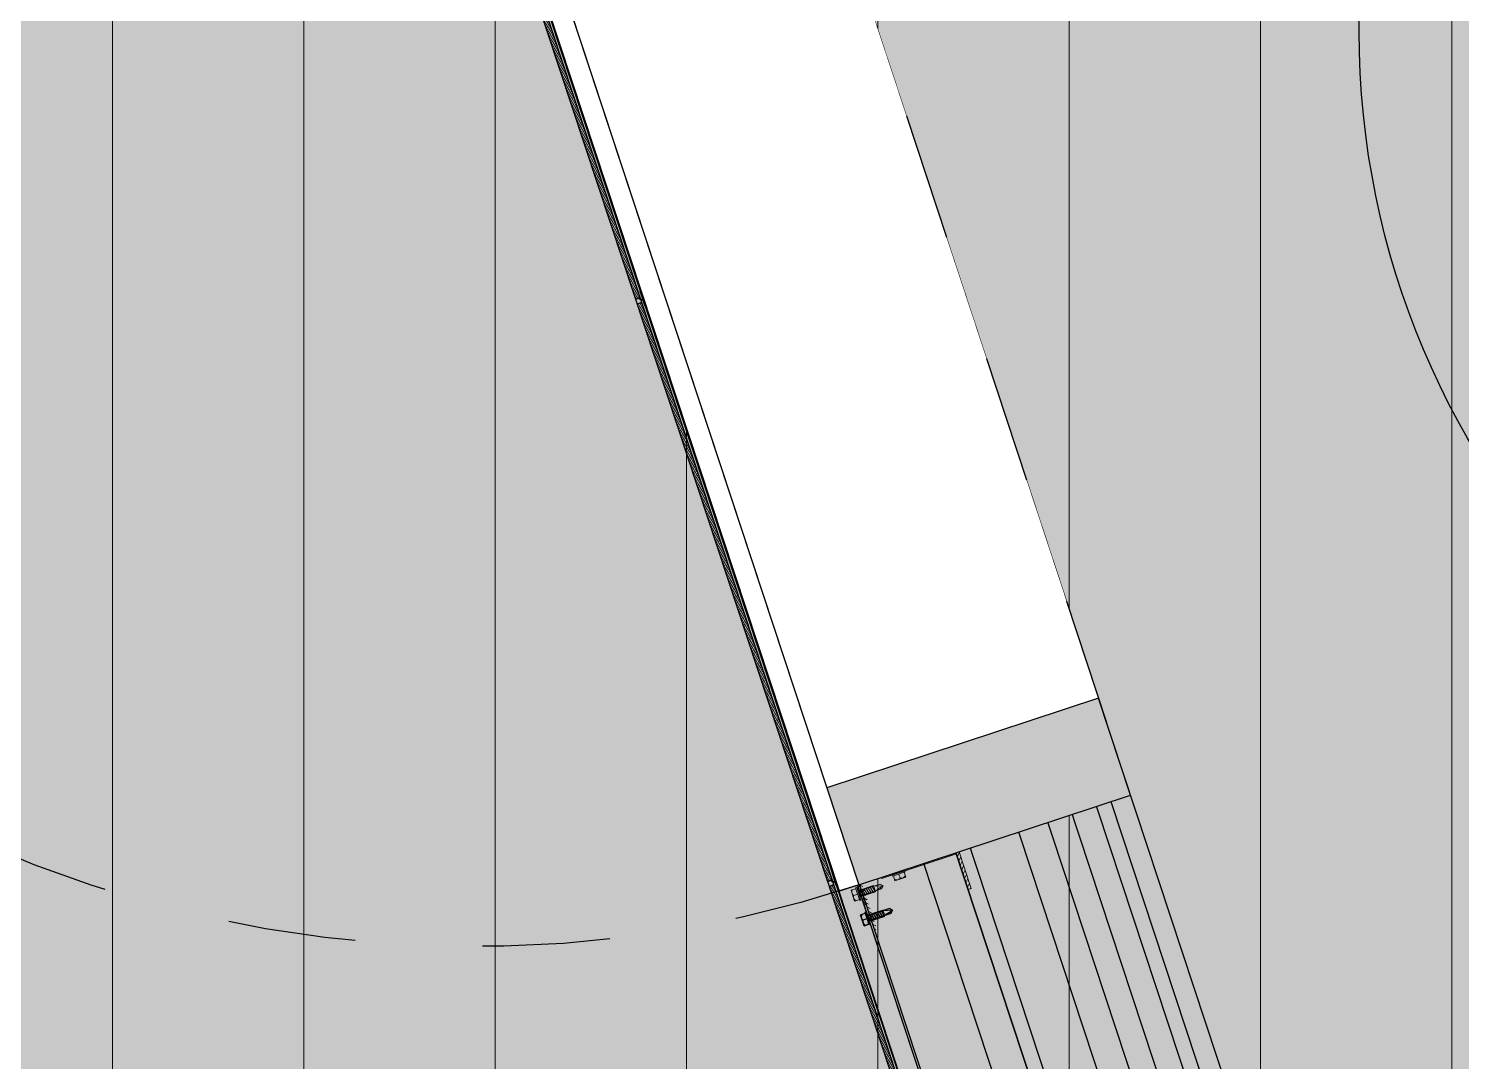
# Model space of a CAD drawing. Header units: metres. Extents: x 678805 to 1359287, y 2747329 to 5497370.
# Drawn here: x 679893.761 to 679895.164, y 2748651.076 to 2748652.087 of the extents above; entities that cross this region are included whole.
import ezdxf

# ---------------------------------------------------------------- set-up
doc = ezdxf.new("R2010")
doc.units = ezdxf.units.M
for name, pattern in [('XREF_MON_BUILDINGS$0$Dash_2_', [0.25, 0.125, -0.125]), ('XREF_MON_BUILDINGS$0$Hidden', [0.004, 0.002, -0.002]), ('XREF_MON_SFT_TREES$0$HIDDEN', [0.375, 0.25, -0.125])]:
    doc.linetypes.add(name, pattern=pattern)
for name, color, linetype in [('00_XREF_MON_HSC_PAVEMENT', 7, 'Continuous'), ('00_XREF_TWQ_BUILDINGS', 7, 'Continuous'), ('00_XREF_TWQ_SFT_TREES', 7, 'Continuous'), ('XREF_MON_BUILDINGS$0$00-Modulos DEFINIDOS', 7, 'Continuous'), ('XREF_MON_BUILDINGS$0$00-Modulos ROOFS', 2, 'Continuous'), ('XREF_MON_BUILDINGS$0$02-L-01_Structure t2', 7, 'Continuous'), ('XREF_MON_BUILDINGS$0$02-L-01_Struture aux', 4, 'Continuous'), ('XREF_MON_BUILDINGS$0$02-L-06_Plan Change', 252, 'Continuous'), ('XREF_MON_BUILDINGS$0$02-L-10-ADA requirements', 253, 'Continuous'), ('XREF_MON_BUILDINGS$0$02-L-Insulation', 252, 'Continuous'), ('XREF_MON_BUILDINGS$0$02-L-INT Panel', 5, 'Continuous'), ('XREF_MON_BUILDINGS$0$02-L-panel', 5, 'Continuous'), ('XREF_MON_SFT_TREES$0$SL_TREE_CANOPY', 251, 'XREF_MON_SFT_TREES$0$HIDDEN')]:
    doc.layers.add(name, color=color, linetype=linetype)
for name, color, linetype, true_color in [('XREF_MON_BUILDINGS$0$0-WIPEOUTS', 7, 'Continuous', 0xffffff), ('XREF_MON_BUILDINGS$0$02-L-06_Walls HATCH 01', 9, 'Continuous', 0x808080), ('XREF_MON_SFT_TREES$0$SL_TREE_ACACIA_GERRARDII', 7, 'Continuous', 0x4c4c00)]:
    doc.layers.add(name, color=color, linetype=linetype, true_color=true_color)
for name, color, linetype, lineweight in [('XREF_MON_BUILDINGS$0$02-H-251', 251, 'Continuous', 0), ('XREF_MON_BUILDINGS$0$02-H-254', 254, 'Continuous', 0), ('XREF_MON_BUILDINGS$0$02-L-01_Structure L', 7, 'Continuous', 5), ('XREF_MON_BUILDINGS$0$02-L-01_Structure T', 8, 'Continuous', 5)]:
    doc.layers.add(name, color=color, linetype=linetype, lineweight=lineweight)
for name, color, linetype, lineweight, true_color in [('XREF_MON_BUILDINGS$0$02-KH-01 Water_Toilets', 7, 'Continuous', 30, 0x3877ff), ('XREF_MON_HSC_PAVEMENT$0$03-TR-Pavement_01_Compacted Ground', 7, 'Continuous', 5, 0x5a4f30), ('XREF_MON_HSC_PAVEMENT$0$03-TR-Pavement_06_Concrete Slab in situ', 7, 'Continuous', 9, 0xf7f7f7)]:
    doc.layers.add(name, color=color, linetype=linetype, lineweight=lineweight, true_color=true_color)
doc.layers.get('XREF_MON_BUILDINGS$0$02-KH-01 Water_Toilets').off()
doc.layers.get('XREF_MON_SFT_TREES$0$SL_TREE_ACACIA_GERRARDII').off()
doc.linetypes.add('XREF_MON_BUILDINGS$0$BATTING', pattern='A,0.0001,-0.1,[134,ltypeshp.shx,S=0.1,R=0,X=-0.1,Y=0],-0.2,[134,ltypeshp.shx,S=0.1,R=180,X=0.1,Y=0],-0.1', length=0.4001)

# ---------------------------------------------------------------- blocks, each defined once
blk = doc.blocks.new('XREF_MON_BUILDINGS$0$modulo kiosco')
at = {"layer": 'XREF_MON_BUILDINGS$0$0-WIPEOUTS', "true_color": 0xfcfcfc}
h = blk.add_hatch(color=7, dxfattribs=at)
h.dxf.hatch_style = 1
h.paths.add_polyline_path([(119.6986085139215, -61.62058441969566), (119.6986085125245, -56.82058442011476), (124.4986085132696, -56.82058442058042), (124.4986085123383, -61.62058442132547)])
at = {"layer": 'XREF_MON_BUILDINGS$0$00-Modulos ROOFS', "lineweight": 0}
blk.add_lwpolyline([(119.6986085139215, -61.62058441969566), (119.6986085125245, -56.82058442011476), (124.4986085132696, -56.82058442058042), (124.4986085123383, -61.62058442132547)], close=True, dxfattribs=at)
at = {"layer": 'XREF_MON_BUILDINGS$0$00-Modulos ROOFS'}
blk.add_lwpolyline([(124.4986085137352, -57.12058442062698), (124.4986085132696, -56.82058442058042), (124.1986085125245, -56.82058442151174), (119.9986085128039, -56.82058442034759), (119.6986085125245, -56.82058442011476), (119.6986085125245, -57.12058442085981), (119.6986085134558, -61.32058442058042), (119.6986085139215, -61.62058441969566), (119.9986085128039, -61.62058442062698), (124.1986085125245, -61.62058442109264), (124.4986085123383, -61.62058442132547), (124.4986085128039, -61.32058442081325)], close=True, dxfattribs=at)
blk = doc.blocks.new('XREF_MON_BUILDINGS$0$AUTORROSCANTE')
at = {"layer": 'XREF_MON_BUILDINGS$0$02-L-01_Structure t2', "color": 0}
for p, q in [((-31.20000000000002, 5.629165124598842), (-26.19999999999959, 5.62916512459816)), ((-31.19999999999999, -3.410605131648481e-13), (-26.19999999999976, 0)), ((-2.365309734828713, 2.5), (-25, 2.5)), ((0, 0), (-8.999999999999972, 2.5)), ((0, 0), (-3.600692283157343, -1.09366380576239)), ((0, 0), (-2.365309734828713, 2.5)), ((0, 0), (-2.365309734828713, -2.5)), ((-31.20000000000002, -5.629165124598899), (-26.19999999999948, -5.629165124599581)), ((-2.365309734828713, -2.5), (-25, -2.5)), ((-3.600692283157343, -1.09366380576239), (-2.365309734828713, -2.5))]:
    blk.add_line(p, q, dxfattribs=at)
at = {"layer": 'XREF_MON_BUILDINGS$0$02-L-01_Structure t2', "color": 253}
for p, q in [((-25, 3.149999999999977), (-8.999999999999943, 3.150000000000034)), ((-23.47427264461649, -3.14999999999992), (-25, 2.662522019210144)), ((-21.40651940967126, -3.14999999999992), (-23.06020473028568, 3.149999999999864)), ((-19.338766174726, -3.14999999999992), (-20.99245149534045, 3.14999999999992)), ((-17.27101293978083, -3.14999999999992), (-18.92469826039516, 3.150000000000034)), ((-15.20325970483566, -3.14999999999992), (-16.85694502544993, 3.150000000000034)), ((-13.1355064698904, -3.14999999999992), (-14.78919179050473, 3.149999999999977)), ((-11.06775323494514, -3.14999999999992), (-12.72143855555953, 3.149999999999977)), ((-9, -3.14999999999992), (-10.65368532061433, 3.150000000000034)), ((-9, -3.14999999999992), (-8.999999999999972, 3.150000000000034)), ((-25, -3.149999999999977), (-9, -3.149999999999977)), ((-3.600692283157343, -1.09366380576239), (-9, -2.5))]:
    blk.add_line(p, q, dxfattribs=at)
at = {"layer": 'XREF_MON_BUILDINGS$0$02-L-01_Structure t2', "color": 0}
for points in [[(-31.20000000000002, 5.629165124598842), (-26.19999999999996, 5.629165124598842), (-26.19999999999996, -5.629165124599581), (-31.20000000000002, -5.629165124599581)], [(-26.19999999999951, 6.5), (-25, 6.5), (-25, -6.500000000000057), (-26.19999999999951, -6.500000000000057)]]:
    blk.add_lwpolyline(points, close=True, dxfattribs=at)
for centre, start, end in [((-26.98608579049073, 2.367525475711773), 129.2840388374925, 214.1828116507075), ((-26.98608579049073, -2.366719793068796), 145.8304296466695, 230.7332658614822)]:
    blk.add_arc(centre, 4.213914209509284, start, end, dxfattribs=at)
blk = doc.blocks.new('XREF_MON_BUILDINGS$0$ULMA_Montante VV')
at = {"layer": 'XREF_MON_BUILDINGS$0$02-H-251', "ltscale": 125}
h = blk.add_hatch(dxfattribs=at)
h.set_pattern_fill('ANSI31', color=256, scale=0.001, angle=450, style=0)
h.set_pattern_definition([(134.9999999999999, (-0.05125000000043656, -0.00250000000005457), (-0.002245064030267289, -0.002245064030267287), [])])
edge = h.paths.add_edge_path()
edge.add_line((-0.05095000000073924, -0.00250000000005457), (0.04844999999841093, -0.00250000000005457))
edge.add_arc((0.04844999999841093, -0.002200000000129876), 0.0003, 270, 360)
edge.add_line((0.04874999999992724, -0.002200000000129876), (0.04874999999992724, -0.0003000000001520675))
edge.add_arc((0.04844999999841093, -0.0003000000001520675), 0.0003, 0, 90)
edge.add_line((0.04844999999841093, 0), (0, 0))
edge.add_line((0, 0), (0, 0.05719999999996617))
edge.add_arc((-0.0003000000015163096, 0.05719999999996617), 0.0003, 0, 90)
edge.add_line((-0.0003000000015163096, 0.05749999999989086), (-0.002200000000811997, 0.05749999999989086))
edge.add_arc((-0.002200000000811997, 0.05719999999996617), 0.0003, 90, 180)
edge.add_line((-0.002500000000509317, 0.05719999999996617), (-0.002500000000509317, 0))
edge.add_line((-0.002500000000509317, 0), (-0.05095000000073924, 0))
edge.add_arc((-0.05095000000073924, -0.0003000000001520675), 0.0003, 90, 180)
edge.add_line((-0.05125000000043656, -0.0003000000001520675), (-0.05125000000043656, -0.002200000000129876))
edge.add_arc((-0.05095000000073924, -0.002200000000129876), 0.0003, 180, 270)
blk = doc.blocks.new('XREF_MON_BUILDINGS$0$ULMA_Autotaladrante')
at = {"layer": 'XREF_MON_BUILDINGS$0$02-L-01_Structure T', "color": 252}
for p, q in [((-0.02500000000509317, 2.273736754432321e-13), (-0.02263469026956955, 0.00250000000005457)), ((-0.02500000000509317, 2.273736754432321e-13), (-0.01600000000325963, 0.00250000000005457)), ((-0.02500000000509317, 2.273736754432321e-13), (-0.02263469026956955, -0.002499999999599822)), ((-0.02500000000509317, 2.273736754432321e-13), (-0.02139930772136722, -0.001093663805477263)), ((-0.02263469026956955, 0.00250000000005457), (0, 0.00250000000005457)), ((0, 0.003150000000232467), (-0.01600000000325963, 0.003150000000232467)), ((-0.01600000000325963, -0.003149999999777719), (-0.01600000000325963, 0.003150000000232467)), ((-0.01600000000325963, -0.003149999999777719), (-0.01434631468237058, 0.003150000000232467)), ((-0.01393224676803584, -0.003149999999777719), (-0.01227856144714679, 0.003150000000232467)), ((-0.0118644935323573, -0.003149999999777719), (-0.01021080821146825, 0.003150000000232467)), ((-0.00979674029713351, -0.003149999999777719), (-0.008143054976244457, 0.003150000000232467)), ((-0.00772898706190972, -0.003149999999777719), (-0.006075301741020667, 0.003150000000232467)), ((-0.005661233826231182, -0.003149999999777719), (-0.004007548505342129, 0.003150000000232467)), ((-0.003593480591007392, -0.003149999999777719), (-0.001939795270118339, 0.003150000000232467)), ((-0.001525727355783602, -0.003149999999777719), (0, 0.002662522019363678)), ((0.006200000001172157, 0.005629165124673818), (0.001200000000153523, 0.005629165124673818)), ((0.006200000001172157, 2.273736754432321e-13), (0.001200000000153523, 2.273736754432321e-13)), ((-0.02139930772136722, -0.001093663805477263), (-0.02263469026956955, -0.002499999999599822)), ((-0.02263469026956955, -0.002499999999599822), (0, -0.002499999999599822)), ((-0.02139930772136722, -0.001093663805477263), (-0.01600000000325963, -0.002499999999599822)), ((0, -0.003149999999777719), (-0.01600000000325963, -0.003149999999777719)), ((0.006200000001172157, -0.005629165124219071), (0.001200000000153523, -0.005629165124219071))]:
    blk.add_line(p, q, dxfattribs=at)
for points in [[(0.001200000000153523, 0.006499999999959982), (0, 0.006499999999959982), (0, -0.006499999999732609), (0.001200000000153523, -0.006499999999732609)], [(0.006200000001172157, 0.005629165124673818), (0.001200000000153523, 0.005629165124673818), (0.001200000000153523, -0.005629165124219071), (0.006200000001172157, -0.005629165124219071)]]:
    blk.add_lwpolyline(points, close=True, dxfattribs=at)
for centre, start, end in [((0.001986085791031655, 0.002367525475847287), 325.8171883654993, 50.71596115511253), ((0.001986085791031655, -0.002366719792689764), 309.2667341381091, 34.16957033823044)]:
    blk.add_arc(centre, 0.004213914210367771, start, end, dxfattribs=at)
blk = doc.blocks.new('XREF_MON_BUILDINGS$0$ULMA_Escuadra40x80_Seccion')
at = {"layer": 'XREF_MON_BUILDINGS$0$02-H-251', "ltscale": 125}
h = blk.add_hatch(dxfattribs=at)
h.set_pattern_fill('ANSI31', color=256, scale=0.001, angle=360, style=0)
h.set_pattern_definition([(45, (0, 0), (-0.002245064030267288, 0.002245064030267289), [])])
h.paths.add_polyline_path([(0, 0.0799999999994725), (0.002999999989697244, 0.0799999999994725), (0.002999999989697244, 0.002999999999701686), (0.03999999999359716, 0.002999999999701686), (0.03999999999359716, 0), (0, 0)])
at = {"layer": 'XREF_MON_BUILDINGS$0$02-L-01_Structure L', "linetype": 'Continuous'}
blk.add_lwpolyline([(0, 0.0799999999994725), (0.002999999989697244, 0.0799999999994725), (0.002999999989697244, 0.002999999999701686), (0.03999999999359716, 0.002999999999701686), (0.03999999999359716, 0), (0, 0)], close=True, dxfattribs=at)
blk = doc.blocks.new('XREF_MON_BUILDINGS$0$Kiosk door')
at = {"linetype": 'XREF_MON_BUILDINGS$0$Dash_2_'}
blk.add_wipeout([(-0.3650003588485287, -0.20273887368162846), (-0.3649995805811452, 0.09726091754812582), (0.834999707727285, 0.09726091754812582), (0.8349996411514713, -0.20273888156785946)], dxfattribs=at).dxf.layer = 'XREF_MON_BUILDINGS$0$0-WIPEOUTS'
at = {"layer": 'XREF_MON_BUILDINGS$0$02-L-06_Walls HATCH 01', "linetype": 'Continuous'}
h = blk.add_hatch(color=256, dxfattribs=at)
h.dxf.hatch_style = 1
h.paths.add_polyline_path([(0.8349997775229442, 0.09726260458085129), (0.7350005010742805, 0.09726468567793631), (0.7350005714583424, -0.1827374759855043), (0.8349998004780701, -0.1827409063021986)])
h.paths.add_polyline_path([(-0.2649995567047153, 0.09726103613911455), (-0.3649998889106872, 0.09726103613911455), (-0.3649999365919983, -0.1827395266227524), (-0.2649996043860263, -0.1827395266227524)])
at = {"linetype": 'Continuous'}
blk.add_lwpolyline([(-0.3649999363518257, 0.09726091754812596), (-0.2649995805807295, 0.09726091754812596), (-0.2649996471565431, -0.1827395200508933), (-0.3650000029276393, -0.1827395200508933)], close=True, dxfattribs=at)
at = {"layer": 'XREF_MON_BUILDINGS$0$02-L-06_Plan Change', "linetype": 'Continuous'}
for p, q in [((0.6349999970723608, -0.1827395266227524), (-0.3650000029276393, -0.1827395266227524)), ((-0.3650000029276393, -0.1827395266227524), (-0.3650000029276393, -0.2027388736816308))]:
    blk.add_line(p, q, dxfattribs=at)
at = {"layer": 'XREF_MON_BUILDINGS$0$02-L-06_Plan Change', "linetype": 'XREF_MON_BUILDINGS$0$Dash_2_'}
blk.add_lwpolyline([(0.8349997077205344, 0.09726376371885229), (-0.3649999363518257, 0.09726091754812596)], dxfattribs=at)
at = {"layer": 'XREF_MON_BUILDINGS$0$02-L-06_Plan Change', "linetype": 'Continuous'}
blk.add_lwpolyline([(-0.3650000029276393, -0.2027388736816308), (0.8349996411514713, -0.2027388815678594), (0.8349996411514713, -0.1827395279371219), (-0.3650000029276393, -0.1827395200508933)], close=True, dxfattribs=at)
at = {"layer": 'XREF_MON_BUILDINGS$0$02-L-06_Plan Change', "linetype": 'XREF_MON_BUILDINGS$0$Dash_2_'}
blk.add_arc((0.8349992605718095, -0.1827406837752702), 1.199999263500018, 179.9999441634501, 270.0001456018545, dxfattribs=at)
blk = doc.blocks.new('XREF_MON_BUILDINGS$0$A$C61F93961')
at = {"layer": 'XREF_MON_BUILDINGS$0$02-H-251', "linetype": 'XREF_MON_BUILDINGS$0$Hidden', "ltscale": 125}
h = blk.add_hatch(dxfattribs=at)
h.set_pattern_fill('ANSI31', color=256, scale=0.001, angle=450, style=0)
h.set_pattern_definition([(135, (179.9727885436726, -259.2730629153783), (-0.002245064030267289, -0.002245064030267288), [])])
edge = h.paths.add_edge_path()
edge.add_line((6.003481213360139, -0.02680452805422284), (6.005481213360092, -0.0268045280542264))
edge.add_line((6.005481213360092, -0.0268045280542264), (6.012352707992243, -0.02655911753180185))
edge.add_line((6.012352707992243, -0.02655911753180007), (6.01323154101123, -0.02561503408349886))
edge.add_arc((6.013451125584872, -0.02581944204547248), 0.0003, 407.0499999998804, 497.04999999989184, ccw=False)
edge.add_line((6.013655533547073, -0.02559985747183013), (6.014599803515914, -0.02647886412040634))
edge.add_line((6.014599803515914, -0.02647886412040812), (6.016350122051328, -0.02641635274330234))
edge.add_line((6.016350122051328, -0.02641635274330234), (6.017228991093809, -0.02547223059691106))
edge.add_arc((6.017448575667679, -0.02567663855979241), 0.0003, 407.0499999998804, 497.049999999877, ccw=False)
edge.add_line((6.01765298362988, -0.02545705398615183), (6.018597292303177, -0.02633609666345116))
edge.add_line((6.018597292303177, -0.02633609666345116), (6.031552596421072, -0.02587340723014186))
edge.add_arc((6.031481213360166, -0.02387468152185157), 0.002, 272.045408488778, 359.9999999998918)
edge.add_line((6.033481213360119, -0.02387468152185512), (6.033481213360133, -0.01714532704202476))
edge.add_line((6.033481213360126, -0.01714532704202476), (6.033481213360144, -0.007804528054046855))
edge.add_line((6.033481213360147, -0.007804528054046855), (6.02833121336019, -0.007804528054036197))
edge.add_line((6.02833121336019, -0.007804528054036197), (6.028331213360193, -0.00680452805383247))
edge.add_line((6.02833121336019, -0.00680452805383247), (6.03364860720265, -0.006804528053843129))
edge.add_arc((6.03364860720265, -0.006504528054145808), 0.0003, 629.9999999998919, 689.9999999998961)
edge.add_line((6.033908414823856, -0.006654528053994468), (6.035571405738928, -0.003774143296807253))
edge.add_arc((6.035831213360133, -0.003924143296655913), 0.0003, 329.99999999989615, 509.9999999998774, ccw=False)
edge.add_line((6.036091020981338, -0.004074143296504573), (6.034774440227498, -0.006354528054297148))
edge.add_arc((6.035034247848699, -0.006504528054147585), 0.0003, 509.9999999998961, 629.9999999998919)
edge.add_line((6.035034247848699, -0.006804528053844905), (6.042781213360087, -0.006804528053859116))
edge.add_line((6.042781213360087, -0.006804528053860892), (6.042781213360083, -0.007804528054064619))
edge.add_line((6.042781213360087, -0.007804528054064619), (6.036781213360229, -0.007804528054053961))
edge.add_line((6.036781213360229, -0.007804528054052184), (6.036781213360225, -0.009554528054408706))
edge.add_arc((6.036531213360171, -0.009554528054408706), 0.0002500000000000272, 179.9999999998918, 359.9999999998918, ccw=False)
edge.add_line((6.03628121336012, -0.00955452805440693), (6.036281213360123, -0.007804528054050408))
edge.add_line((6.036281213360127, -0.007804528054050408), (6.03528121336015, -0.007804528054048632))
edge.add_line((6.03528121336015, -0.007804528054050408), (6.035281213360118, -0.02404895089578751))
edge.add_arc((6.037281213360075, -0.02404895089579107), 0.002, 539.9999999998918, 622.552583149694)
edge.add_line((6.037021980880574, -0.02603207936384599), (6.042931213360127, -0.02680452805429745))
edge.add_line((6.042931213360127, -0.02680452805429745), (6.042931213360124, -0.02860452805430036))
edge.add_line((6.04293121336012, -0.02860452805430036), (6.003481213360132, -0.02860452805422575))
edge.add_line((6.003481213360132, -0.02860452805422575), (6.003481213360136, -0.02680452805422284))
h = blk.add_hatch(dxfattribs=at)
h.set_pattern_fill('ANSI31', color=256, scale=0.001, angle=450, style=0)
h.set_pattern_definition([(135, (179.9727885436726, -258.6730629153784), (-0.002245064030267289, -0.002245064030267288), [])])
edge = h.paths.add_edge_path()
edge.add_line((6.603481213360141, -0.02680452805535616), (6.605481213360093, -0.02680452805535971))
edge.add_line((6.605481213360093, -0.02680452805535971), (6.612352707992244, -0.02655911753293516))
edge.add_line((6.612352707992244, -0.02655911753293339), (6.613231541011231, -0.02561503408463217))
edge.add_arc((6.613451125584874, -0.0258194420466058), 0.0003, 407.0499999998804, 497.04999999989184, ccw=False)
edge.add_line((6.613655533547075, -0.02559985747296345), (6.614599803515915, -0.02647886412153966))
edge.add_line((6.614599803515915, -0.02647886412153966), (6.61635012205133, -0.02641635274443388))
edge.add_line((6.61635012205133, -0.02641635274443388), (6.61722899109381, -0.0254722305980426))
edge.add_arc((6.61744857566768, -0.02567663856092572), 0.0003, 407.0499999998804, 497.049999999877, ccw=False)
edge.add_line((6.617652983629881, -0.02545705398728337), (6.618597292303178, -0.0263360966645827))
edge.add_line((6.618597292303178, -0.02633609666458447), (6.631552596421074, -0.02587340723127518))
edge.add_arc((6.631481213360161, -0.02387468152298311), 0.002, 272.045408488778, 359.9999999998918)
edge.add_line((6.633481213360113, -0.02387468152298844), (6.633481213360128, -0.01714532704315808))
edge.add_line((6.633481213360128, -0.01714532704315808), (6.633481213360145, -0.007804528055180171))
edge.add_line((6.633481213360149, -0.007804528055180171), (6.628331213360191, -0.007804528055169513))
edge.add_line((6.628331213360191, -0.007804528055169513), (6.628331213360195, -0.006804528054965786))
edge.add_line((6.628331213360191, -0.006804528054965786), (6.633648607202652, -0.006804528054976444))
edge.add_arc((6.633648607202652, -0.006504528055279124), 0.0003, 629.9999999998919, 689.9999999998961)
edge.add_line((6.633908414823857, -0.006654528055127784), (6.635571405738929, -0.003774143297940569))
edge.add_arc((6.635831213360134, -0.003924143297789229), 0.0003, 329.99999999989615, 509.9999999998774, ccw=False)
edge.add_line((6.63609102098134, -0.004074143297637889), (6.634774440227499, -0.006354528055430464))
edge.add_arc((6.635034247848701, -0.0065045280552809), 0.0003, 509.9999999998961, 629.9999999998919)
edge.add_line((6.635034247848701, -0.006804528054978221), (6.642781213360088, -0.006804528054992431))
edge.add_line((6.642781213360088, -0.006804528054992431), (6.642781213360085, -0.007804528055196158))
edge.add_line((6.642781213360088, -0.007804528055196158), (6.63678121336023, -0.007804528055183724))
edge.add_line((6.63678121336023, -0.0078045280551855), (6.636781213360226, -0.009554528055542022))
edge.add_arc((6.636531213360172, -0.009554528055540246), 0.0002500000000000272, 179.9999999998918, 359.9999999998918, ccw=False)
edge.add_line((6.636281213360121, -0.009554528055540246), (6.636281213360125, -0.007804528055183724))
edge.add_line((6.636281213360128, -0.007804528055183724), (6.635281213360152, -0.007804528055181947))
edge.add_line((6.635281213360152, -0.007804528055181947), (6.63528121336012, -0.02404895089691905))
edge.add_arc((6.637281213360069, -0.02404895089692438), 0.002, 539.9999999998918, 622.552583149694)
edge.add_line((6.637021980880576, -0.02603207936497753), (6.642931213360129, -0.02680452805543077))
edge.add_line((6.642931213360129, -0.02680452805543077), (6.642931213360125, -0.02860452805543368))
edge.add_line((6.642931213360121, -0.02860452805543368), (6.603481213360133, -0.02860452805535907))
edge.add_line((6.603481213360133, -0.02860452805535907), (6.603481213360137, -0.02680452805535616))
at = {"layer": 'XREF_MON_BUILDINGS$0$02-H-254', "ltscale": 125}
h = blk.add_hatch(dxfattribs=at)
h.set_pattern_fill('ANSI31', color=256, scale=0.0005, angle=90, style=0)
h.set_pattern_definition([(135, (179.8454849943585, -260.015821129914), (-0.001122532015133644, -0.001122532015133644), [])])
h.paths.add_polyline_path([(5.421638684315127, 2.376840443574224e-06), (6.031850676835447, 8.908924495543147e-05), (6.03185067683544, -0.004843098921096356), (5.42163868431512, -0.00492808318764304)])
h = blk.add_hatch(dxfattribs=at)
h.set_pattern_fill('ANSI31', color=256, scale=0.0005, angle=90, style=0)
h.set_pattern_definition([(135, (179.8454849943585, -259.415821129914), (-0.001122532015133644, -0.001122532015133644), [])])
h.paths.add_polyline_path([(6.036981213379718, 8.908924494477333e-05), (6.631850676835448, 8.908924382389216e-05), (6.631850676835441, -0.004843098922227895), (6.036981213379704, -0.004841370783141841)])
h = blk.add_hatch(dxfattribs=at)
h.set_pattern_fill('ANSI31', color=256, scale=0.0005, angle=90, style=0)
h.set_pattern_definition([(135, (179.8454849943585, -258.815821129914), (-0.001122532015133644, -0.001122532015133644), [])])
h.paths.add_polyline_path([(6.636981213379713, 8.908924381323402e-05), (7.23185067683545, 8.90892426905765e-05), (7.231850676835442, -0.004843098923361211), (6.636981213379705, -0.004841370784275156)])
at = {"layer": 'XREF_MON_BUILDINGS$0$02-L-01_Struture aux', "linetype": 'XREF_MON_BUILDINGS$0$Hidden'}
for p, q in [((6.02833121336019, -0.007804528054036197), (6.02833121336019, -0.00680452805383247)), ((6.02833121336019, -0.00680452805383247), (6.03364860720265, -0.006804528053843129)), ((6.02833121336019, -0.007804528054036197), (6.033481213360147, -0.007804528054046855)), ((6.033481213360126, -0.01714532704202476), (6.033481213360147, -0.007804528054046855)), ((6.035571405738928, -0.003774143296807253), (6.033908414823856, -0.006654528053994468)), ((6.036091020981338, -0.004074143296504573), (6.034774440227494, -0.006354528054298925)), ((6.035034247848699, -0.006804528053844905), (6.042781213360087, -0.006804528053860892)), ((6.035281213360122, -0.02404895089578751), (6.03528121336015, -0.007804528054050408)), ((6.03528121336015, -0.007804528054050408), (6.036481213360133, -0.007804528054052184)), ((6.036481213360126, -0.009554528054408706), (6.036481213360133, -0.007804528054052184)), ((6.036981213360235, -0.007804528054053961), (6.042781213360087, -0.007804528054064619)), ((6.036981213360171, -0.009554528054410483), (6.036981213360235, -0.007804528054053961)), ((6.042781213360087, -0.007804528054064619), (6.042781213360087, -0.006804528053860892)), ((6.628331213360191, -0.007804528055169513), (6.628331213360191, -0.006804528054965786)), ((6.628331213360191, -0.006804528054965786), (6.633648607202652, -0.006804528054976444)), ((6.628331213360191, -0.007804528055169513), (6.633481213360149, -0.007804528055180171)), ((6.633481213360128, -0.01714532704315808), (6.633481213360149, -0.007804528055180171)), ((6.635571405738929, -0.003774143297940569), (6.633908414823857, -0.006654528055127784)), ((6.63609102098134, -0.004074143297637889), (6.634774440227496, -0.006354528055430464)), ((6.635034247848701, -0.006804528054978221), (6.642781213360088, -0.006804528054992431)), ((6.635281213360116, -0.02404895089691905), (6.635281213360152, -0.007804528055181947)), ((6.635281213360152, -0.007804528055181947), (6.636481213360135, -0.007804528055183724)), ((6.636481213360128, -0.009554528055540246), (6.636481213360135, -0.007804528055183724)), ((6.636981213360237, -0.0078045280551855), (6.642781213360088, -0.007804528055196158)), ((6.636981213360173, -0.009554528055542022), (6.636981213360237, -0.0078045280551855)), ((6.642781213360088, -0.007804528055196158), (6.642781213360088, -0.006804528054992431)), ((6.003481213360139, -0.02680452805422284), (6.005481213360092, -0.0268045280542264)), ((6.003481213360132, -0.02860452805422575), (6.003481213360139, -0.02680452805422284)), ((6.004731213360166, -0.02680452805422462), (6.005481213360092, -0.0268045280542264)), ((6.012352707992243, -0.02655911753180007), (6.005481213360092, -0.0268045280542264)), ((6.01323154101123, -0.02561503408349886), (6.012352707992243, -0.02655911753180007)), ((6.013655533547073, -0.02559985747183013), (6.014599803515914, -0.02647886412040812)), ((6.016350122051328, -0.02641635274330234), (6.014599803515914, -0.02647886412040812)), ((6.017228991093809, -0.02547223059690928), (6.016350122051328, -0.02641635274330234)), ((6.01765298362988, -0.02545705398615183), (6.018597292303177, -0.02633609666345116)), ((6.031552596421072, -0.02587340723014186), (6.018597292303177, -0.02633609666345116)), ((6.033481213360119, -0.02387468152185512), (6.033481213360126, -0.01714532704202476)), ((6.037021980880574, -0.02603207936384599), (6.042931213360127, -0.02680452805429745)), ((6.04293121336012, -0.02860452805430036), (6.042931213360127, -0.02680452805429745)), ((6.603481213360141, -0.02680452805535616), (6.605481213360093, -0.02680452805535971)), ((6.603481213360133, -0.02860452805535907), (6.603481213360141, -0.02680452805535616)), ((6.604731213360168, -0.02680452805535616), (6.605481213360093, -0.02680452805535971)), ((6.612352707992244, -0.02655911753293339), (6.605481213360093, -0.02680452805535971)), ((6.613231541011231, -0.02561503408463217), (6.612352707992244, -0.02655911753293339)), ((6.613655533547075, -0.02559985747296345), (6.614599803515915, -0.02647886412153966)), ((6.61635012205133, -0.02641635274443388), (6.614599803515915, -0.02647886412153966)), ((6.61722899109381, -0.0254722305980426), (6.61635012205133, -0.02641635274443388)), ((6.617652983629881, -0.02545705398728337), (6.618597292303178, -0.02633609666458447)), ((6.631552596421074, -0.0258734072312734), (6.618597292303178, -0.02633609666458447)), ((6.633481213360113, -0.02387468152298844), (6.633481213360128, -0.01714532704315808)), ((6.637021980880576, -0.02603207936497753), (6.642931213360129, -0.02680452805543077)), ((6.642931213360121, -0.02860452805543368), (6.642931213360129, -0.02680452805543077)), ((6.003481213360132, -0.02860452805422575), (6.04293121336012, -0.02860452805430036)), ((6.603481213360133, -0.02860452805535907), (6.642931213360121, -0.02860452805543368))]:
    blk.add_line(p, q, dxfattribs=at)
at = {"layer": 'XREF_MON_BUILDINGS$0$02-L-01_Struture aux'}
for p, q in [((4.855929872566179, -0.02674239601975081), (9.606410899122928, -0.02674239602874984)), ((4.864218062999775, -0.0266531964574579), (9.606410899122928, -0.0266531964574579)), ((9.606410899122928, -0.02860308287584346), (4.855929872567728, -0.02874202893868727))]:
    blk.add_line(p, q, dxfattribs=at)
at = {"layer": 'XREF_MON_BUILDINGS$0$02-L-01_Struture aux', "linetype": 'Continuous'}
for p, q in [((5.110545332543033, -0.1930082947101663), (9.350545332546616, -0.1930082947142679)), ((5.110545332543033, -0.2230082947228151), (9.350545332546616, -0.2230082947269167))]:
    blk.add_line(p, q, dxfattribs=at)
at = {"layer": 'XREF_MON_BUILDINGS$0$02-L-01_Struture aux'}
for points in [[(9.606410899122928, -0.006758489614947294), (4.864217982283833, -0.006758488699057708)], [(4.864218062552602, -0.007528640568859046), (9.606410899122928, -0.007528641484748633)], [(9.606410899122928, -0.006847692553835216), (4.960846862499423, -0.006847688835955879)], [(4.960846862499423, -0.007617840705757217), (9.606410899122928, -0.007617844423636555)]]:
    blk.add_lwpolyline(points, dxfattribs=at)
at = {"layer": 'XREF_MON_BUILDINGS$0$02-L-01_Struture aux', "linetype": 'Continuous'}
for points in [[(6.233011489822886, -0.1430082947269327), (6.195545332531808, -0.1430082947205946), (6.195545332531808, -0.193008294720606), (6.233011489822886, -0.1930082947205776), (6.233011489822886, -0.1880082947205821), (6.200545332531831, -0.1880082947206105), (6.200545332531831, -0.1480082947214427), (6.233011489830503, -0.1480082947269281), (6.233011489830503, -0.1430082947269327)], [(6.733011489822886, -0.1430082947269327), (6.695545332531808, -0.1430082947205946), (6.695545332531808, -0.193008294720606), (6.733011489822886, -0.1930082947205776), (6.733011489822886, -0.1880082947205821), (6.700545332531831, -0.1880082947206105), (6.700545332531831, -0.1480082947214427), (6.733011489830503, -0.1480082947269281), (6.733011489830503, -0.1430082947269327)], [(6.233011489822886, -0.273008294714252), (6.195545332531808, -0.2730082947205901), (6.195545332531808, -0.2230082947205787), (6.233011489822886, -0.2230082947206071), (6.233011489822886, -0.2280082947206026), (6.200545332531831, -0.2280082947205742), (6.200545332531831, -0.268008294719742), (6.233011489830503, -0.2680082947142566), (6.233011489830503, -0.273008294714252)], [(6.733011489822886, -0.273008294714252), (6.695545332531808, -0.2730082947205901), (6.695545332531808, -0.2230082947205787), (6.733011489822886, -0.2230082947206071), (6.733011489822886, -0.2280082947206026), (6.700545332531831, -0.2280082947205742), (6.700545332531831, -0.268008294719742), (6.733011489830503, -0.2680082947142566), (6.733011489830503, -0.273008294714252)]]:
    blk.add_lwpolyline(points, dxfattribs=at)
at = {"layer": 'XREF_MON_BUILDINGS$0$02-L-01_Struture aux', "linetype": 'XREF_MON_BUILDINGS$0$Hidden'}
for centre, radius, start, end in [((6.03364860720265, -0.006504528054145808), 0.0003, 269.9999999998917, 330.0000000316022), ((6.035034247848699, -0.006504528054147585), 0.0003, 150.0000000316032, 269.9999999998917), ((6.035831213360133, -0.003924143296655913), 0.0003, 330.0000000316022, 150.0000000316032), ((6.036731213360177, -0.009554528054408706), 0.0002500000000000272, 179.9999999998918, 359.9999999998918), ((6.633648607202652, -0.006504528055279124), 0.0003, 269.9999999998917, 330.0000000316022), ((6.635034247848701, -0.0065045280552809), 0.0003, 150.0000000316032, 269.9999999998917), ((6.635831213360134, -0.003924143297789229), 0.0003, 330.0000000316022, 150.0000000316032), ((6.636731213360179, -0.009554528055542022), 0.0002500000000000272, 179.9999999998918, 359.9999999998918), ((6.013451125584872, -0.02581944204547248), 0.0003, 47.04999999385904, 137.0500000256486), ((6.017448575667679, -0.02567663855979241), 0.0003, 47.04999999385904, 137.0499999280946), ((6.031481213360166, -0.02387468152185157), 0.002, 272.0454084859882, 359.9999999998918), ((6.037281213360075, -0.02404895089579107), 0.002, 179.9999999998918, 262.5525831494442), ((6.613451125584874, -0.0258194420466058), 0.0003, 47.04999999385904, 137.0500000256486), ((6.61744857566768, -0.02567663856092572), 0.0003, 47.04999999385904, 137.0499999280946), ((6.631481213360161, -0.02387468152298311), 0.002, 272.0454084859882, 359.9999999998918), ((6.637281213360069, -0.02404895089692438), 0.002, 179.9999999998918, 262.5525831494442)]:
    blk.add_arc(centre, radius, start, end, dxfattribs=at)
at = {"layer": 'XREF_MON_BUILDINGS$0$02-L-10-ADA requirements', "linetype": 'Continuous'}
blk.add_circle((6.413036641150406, -1.514740829458811), 0.8, dxfattribs=at)
at = {"layer": 'XREF_MON_BUILDINGS$0$02-L-Insulation', "linetype": 'XREF_MON_BUILDINGS$0$BATTING', "ltscale": 0.08}
blk.add_line((9.553289885221986, -0.09464166096864446), (4.917178698794402, -0.09464166095989235), dxfattribs=at)
at = {"layer": 'XREF_MON_BUILDINGS$0$02-L-Insulation', "linetype": 'XREF_MON_BUILDINGS$0$BATTING', "ltscale": 0.04}
blk.add_line((5.115545332543057, -0.2480082947160565), (9.350545332546616, -0.2480082947201581), dxfattribs=at)
at = {"layer": 'XREF_MON_BUILDINGS$0$02-L-INT Panel', "linetype": 'Continuous'}
for p, q in [((4.950545332542724, -0.1280082947164924), (9.510545332547949, -0.1280082947185619)), ((9.510545332549263, -0.1280082947198782), (4.950545332545211, -0.1280082947126022)), ((5.110545332543033, -0.1280082947184038), (9.175545332551437, -0.1280082947225054)), ((5.110545332543033, -0.143008294716493), (9.350545332546616, -0.1430082947205946)), ((5.110545332543033, -0.2730082947183501), (9.350545332546616, -0.2730082947224517)), ((5.110545332543033, -0.288008294716489), (9.350545332549743, -0.2880082947205906)), ((5.130545332543029, -0.3080082947165099), (9.330545332549747, -0.3080082947205707))]:
    blk.add_line(p, q, dxfattribs=at)
at = {"layer": 'XREF_MON_BUILDINGS$0$02-L-panel'}
blk.add_line((5.437698540379643, -0.004831313511862945), (9.614779831874046, -0.004843448229136627), dxfattribs=at)
for points in [[(6.03185067683544, -0.004841750329317662), (6.031850676835447, 8.908924495543147e-05), (5.421638684315127, -1.103252191825277e-07), (5.42163868431512, -0.004925596021978507), (6.03185067683544, -0.004841750329317662)], [(6.631850676835441, -0.004841750330450978), (6.631850676835448, 8.908924382389216e-05), (6.036981213379718, 8.908924494477333e-05), (6.036981213379704, -0.004836396451814551), (6.631850676835441, -0.004836396452937208)], [(7.231850676835442, -0.004841750331584294), (7.23185067683545, 8.90892426905765e-05), (6.636981213379713, 8.908924381323402e-05), (6.636981213379705, -0.00483639645294609), (7.231850676835442, -0.004841750331584294)]]:
    blk.add_lwpolyline(points, dxfattribs=at)
at = {"layer": 'XREF_MON_BUILDINGS$0$02-L-panel', "ltscale": 125}
for points in [[(6.036981213379704, -0.004836396451812774), (6.036981213379711, 8.908924494654968e-05)], [(6.636981213379705, -0.00483639645294609), (6.636981213379713, 8.908924381323402e-05)]]:
    blk.add_lwpolyline(points, dxfattribs=at)
at = {"layer": 'XREF_MON_BUILDINGS$0$02-L-01_Struture aux', "xscale": 0.001000000003841706, "yscale": 0.001000000003841706, "zscale": 0.001000000003841706, "rotation": 269.9999999998918}
for p in [(5.99023587346494, -0.05143198016837225), (6.06207891993995, -0.05155452795844973), (6.590235873464941, -0.05143198016950556), (6.662078919939951, -0.05155452795958304)]:
    blk.add_blockref('XREF_MON_BUILDINGS$0$AUTORROSCANTE', p, dxfattribs=at)
at = {"layer": 'XREF_MON_BUILDINGS$0$02-L-01_Struture aux', "xscale": -1}
for name, p, rotation in [('XREF_MON_BUILDINGS$0$ULMA_Autotaladrante', (6.015863894969975, -0.02523184719183647), 269.9952589478254), ('XREF_MON_BUILDINGS$0$ULMA_Autotaladrante', (6.615863894969976, -0.025231847192968), 269.9952589478254), ('XREF_MON_BUILDINGS$0$ULMA_Montante VV', (6.028631585273658, -0.03110452805441177), 180), ('XREF_MON_BUILDINGS$0$ULMA_Montante VV', (6.628631585273652, -0.03110452805554509), 180), ('XREF_MON_BUILDINGS$0$ULMA_Escuadra40x80_Seccion', (6.026131585272672, -0.1311756163834676), 359.9999999998918), ('XREF_MON_BUILDINGS$0$ULMA_Escuadra40x80_Seccion', (6.626131585272674, -0.131175616384601), 359.9999999998918), ('XREF_MON_BUILDINGS$0$ULMA_Autotaladrante', (6.023131585284915, -0.06843902089055298), 359.9905178906978), ('XREF_MON_BUILDINGS$0$ULMA_Autotaladrante', (6.623131585284916, -0.0684390208916863), 359.9905178906978)]:
    blk.add_blockref(name, p, dxfattribs=dict(at, rotation=rotation))
at = {"layer": 'XREF_MON_BUILDINGS$0$02-L-06_Walls HATCH 01', "linetype": 'Continuous', "xscale": -1, "rotation": 180}
blk.add_blockref('XREF_MON_BUILDINGS$0$Kiosk door', (6.389109791352617, -0.2107471427043723), dxfattribs=at)
blk = doc.blocks.new('XREF_MON_BUILDINGS')
at = {"layer": 'XREF_MON_BUILDINGS$0$02-KH-01 Water_Toilets', "linetype": 'Continuous', "rotation": 198.2706825756396}
blk.add_blockref('XREF_MON_BUILDINGS$0$modulo kiosco', (680030.9549282142, 2748635.189725386), dxfattribs=at)
at = {"layer": 'XREF_MON_BUILDINGS$0$00-Modulos DEFINIDOS', "rotation": 108.2706826400016}
blk.add_blockref('XREF_MON_BUILDINGS$0$A$C61F93961', (679896.4361926252, 2748645.51994199), dxfattribs=at)
blk = doc.blocks.new('XREF_MON_SFT_TREES$0$Acacia_gerrardii')
at = {"layer": 'XREF_MON_SFT_TREES$0$SL_TREE_CANOPY'}
blk.add_ellipse((-0.07890667230822146, 0.1374323763884604), major_axis=(-2.334159139066159, 2.54631103014604), ratio=0.7600819417513992, dxfattribs=at)
blk = doc.blocks.new('XREF_MON_SFT_TREES')
at = {"layer": 'XREF_MON_SFT_TREES$0$SL_TREE_ACACIA_GERRARDII', "rotation": 25.44812939262281}
blk.add_blockref('XREF_MON_SFT_TREES$0$Acacia_gerrardii', (679891.5176964055, 2748649.399841616), dxfattribs=at)
blk = doc.blocks.new('XREF_MON_HSC_PAVEMENT')
at = {"layer": 'XREF_MON_HSC_PAVEMENT$0$03-TR-Pavement_01_Compacted Ground', "linetype": 'Continuous'}
h = blk.add_hatch(dxfattribs=at)
h.set_pattern_fill('ANSI31', color=256, scale=0.059, angle=45)
h.set_pattern_definition([(90, (652974.1167151183, 2717198.732228751), (-0.187325, 0), [])])
h.paths.add_polyline_path([(679901.3286003172, 2748646.073674789), (679896.4362206, 2748645.519857257), (679891.9899451599, 2748654.202373384), (679897.9907274209, 2748656.183535898)], flags=17)
at = {"layer": 'XREF_MON_HSC_PAVEMENT$0$03-TR-Pavement_06_Concrete Slab in situ', "linetype": 'Continuous'}
h = blk.add_hatch(color=256, dxfattribs=at)
h.dxf.hatch_style = 1
h.paths.add_polyline_path([(679897.9907274209, 2748656.183535898), (679891.9899451599, 2748654.202373384), (679895.5772904027, 2748643.336934777), (679901.3286003172, 2748646.073674789)])

msp = doc.modelspace()

# ---------------------------------------------------------------- block references
at = {"layer": '00_XREF_MON_HSC_PAVEMENT'}
msp.add_blockref('XREF_MON_HSC_PAVEMENT', (0, 0), dxfattribs=at)

# ---------------------------------------------------------------- next in the draw order: block references
at = {"layer": '00_XREF_TWQ_BUILDINGS'}
msp.add_blockref('XREF_MON_BUILDINGS', (0, 0), dxfattribs=at)

# ---------------------------------------------------------------- next in the draw order: block references
msp.add_blockref('XREF_MON_BUILDINGS', (0, 0))

# ---------------------------------------------------------------- next in the draw order: block references
at = {"layer": '00_XREF_TWQ_SFT_TREES'}
msp.add_blockref('XREF_MON_SFT_TREES', (0, 0), dxfattribs=at)

doc.saveas('drawing.dxf')
